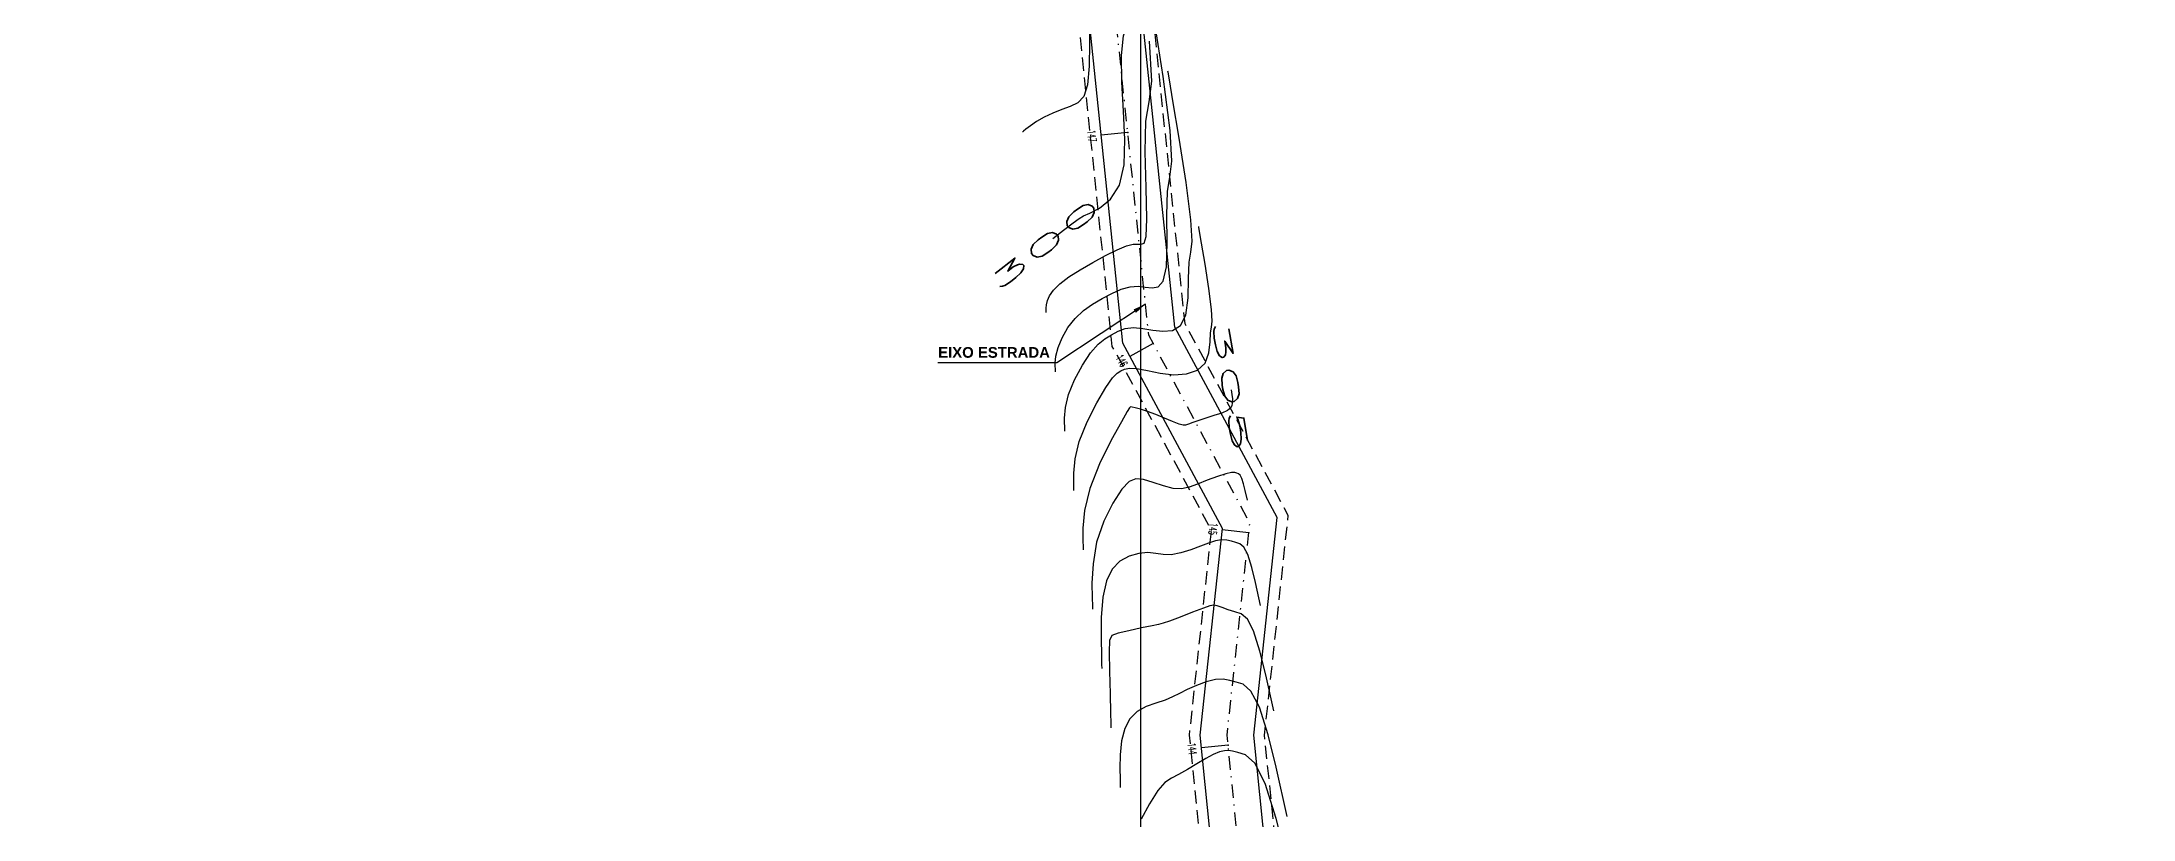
# Model space of a CAD drawing. Header units: millimetres. Extents: x 276147 to 291056, y 9594849 to 9609891.
# Drawn here: x 281016.1 to 281212.1, y 9596491.1 to 9596563.9 of the extents above; entities that cross this region are included whole.
import ezdxf
from ezdxf.enums import TextEntityAlignment as Align

# ---------------------------------------------------------------- set-up
doc = ezdxf.new("R2010")
doc.units = ezdxf.units.MM
doc.header["$LTSCALE"] = 10
for name, pattern in [('CONTINUO', [0]), ('DASHDOTX2', [50.8, 25.4, -12.7, 0, -12.7]), ('HIDDEN', [0.375, 0.25, -0.125])]:
    doc.linetypes.add(name, pattern=pattern)
for name, color, linetype in [('Curvas mestras', 30, 'Continuous'), ('Curvas simples', 9, 'Continuous'), ('Curvas texto', 2, 'Continuous'), ('TG', 7, 'CONTINUO'), ('Top_malha_coord', 8, 'Continuous')]:
    doc.layers.add(name, color=color, linetype=linetype)
doc.styles.add('r80', font='romans.shx')
doc.styles.add('ROMAND', font='romand', dxfattribs={"height": 0.2})
doc.styles.add('SIMPLEX', font='simplex', dxfattribs={"height": 0.2})
doc.styles.add('T7', font='arial.ttf')
doc.dimstyles.new('cadnorma_dim1', dxfattribs={"dimscale": 0, "dimtxt": 2, "dimasz": 1.199999999999999, "dimexe": 1, "dimexo": 2.5, "dimgap": 0.6, "dimtad": 1, "dimzin": 4, "dimdsep": 46, "dimtxsty": 'r80', "dimblk": 'ARCHTICK', "dimblk1": 'ARCHTICK', "dimblk2": 'ARCHTICK', "dimcen": -1, "dimdle": 1, "dimclrd": 1, "dimclre": 1, "dimclrt": 2, "dimaunit": 1, "dimazin": 0, "dimtfac": 1, "dimtix": 1, "dimtmove": 2, "dimatfit": 0, "dimfxl": 1, "dimarcsym": 0})

# ---------------------------------------------------------------- blocks, each defined once
blk = doc.blocks.new('_ArchTick')
at = {"color": 0, "linetype": 'ByBlock', "const_width": 0.15}
blk.add_lwpolyline([(-0.5, -0.5), (0.5, 0.5)], dxfattribs=at)

msp = doc.modelspace()

# ---------------------------------------------------------------- linework, layer by layer
at = {"color": 8, "linetype": 'HIDDEN', "ltscale": 0.5, "elevation": 160.1796621240507, "flags": 128}
for points in [[(281705.3257447103, 9596186.097807938), (281671.0420966857, 9596148.442213606), (281618.3708522619, 9596117.96751722), (281612.1522653525, 9596096.604426004), (281614.0101236665, 9596087.174232556), (281610.8053393826, 9596082.23393807), (281604.9222878393, 9596084.156284798), (281599.9496397175, 9596090.860116001), (281593.3803922225, 9596109.605399935), (281582.0417510347, 9596127.327627068), (281572.6046193693, 9596134.304534238), (281559.9765863478, 9596134.674678959), (281544.3286989689, 9596118.564739116), (281540.658778394, 9596097.818736246), (281537.5093358072, 9596080.228775298), (281520.4284557049, 9596075.011032958), (281502.0332003358, 9596069.391784875), (281494.509547525, 9596070.404022079), (281490.7256996009, 9596076.43605404), (281493.2584685785, 9596098.132715838), (281480.0995632795, 9596101.385524807), (281449.2964902226, 9596100.548274204), (281430.0223790895, 9596096.12669182), (281411.9683109509, 9596097.93913607), (281407.5724122446, 9596102.453821631), (281411.4039140878, 9596110.665556196), (281403.1008950184, 9596132.470582576), (281380.8081796909, 9596137.376344452), (281359.9408718039, 9596130.859888002), (281347.0544783977, 9596114.790196389), (281314.7314768742, 9596091.261051774), (281302.0196165714, 9596075.766356803), (281286.4640279276, 9596063.849675173), (281278.3709921193, 9596057.649837077), (281271.9708323478, 9596051.505744739), (281253.7808607005, 9596050.73446907), (281235.6029599643, 9596054.86117104), (281221.8458024181, 9596066.889702521), (281218.7834329222, 9596074.38328282), (281220.4968017068, 9596082.605134564), (281229.7359844254, 9596099.331536198), (281236.8484486804, 9596107.608992774), (281236.979980318, 9596119.127903767), (281235.6370826386, 9596129.28381643), (281234.0505352953, 9596141.282374846), (281212.8134960154, 9596149.146566434), (281092.4168111571, 9596154.564297132), (281072.9977757005, 9596155.438134354), (281065.8047075431, 9596158.14915656), (281063.8059635049, 9596165.040728634), (281066.3762022938, 9596173.094204625), (281071.6566353667, 9596181.153613526), (281081.5611500744, 9596198.655863922), (281101.2580152763, 9596233.462159524), (281110.9768763188, 9596250.636341654), (281122.9105798664, 9596265.854385952), (281139.2392582729, 9596279.071111804), (281144.5124366145, 9596320.34150084), (281144.6678345738, 9596400.540929634), (281142.6738615293, 9596440.915119793), (281132.673374487, 9596479.71147487), (281130.7173237967, 9596498.969147392), (281132.9373055062, 9596519.560689582), (281123.2639871383, 9596537.496452231), (281115.0194181657, 9596617.069980796), (281104.5392557544, 9596635.017106473), (281094.1622148029, 9596652.131000444), (281062.9990502925, 9596703.525525687), (281028.0758804538, 9596751.42602632), (281004.8557222936, 9596889.161327347), (280985.2271627478, 9596924.87591348), (280973.6552831217, 9596941.402191738), (280950.7410745324, 9596974.150890775), (280928.3153482458, 9597006.224941807), (280925.6195852169, 9597024.964569218), (280925.2975179172, 9597044.877213322), (280917.2359068681, 9597124.57081029), (280911.1712139401, 9597184.52373918), (280889.6831715604, 9597262.502901934), (280877.7477164246, 9597278.852490822), (280862.055065255, 9597314.685484517), (280856.3541850812, 9597353.476188295), (280854.639876525, 9597373.434056284), (280854.116042565, 9597382.033457942), (280871.520011573, 9597404.084292108), (280905.668337576, 9597426.436078487), (280910.5490067642, 9597446.52226166), (280951.9025449565, 9597502.510226574), (280957.1189760176, 9597513.160656158), (280912.2559968092, 9597626.929295046), (280886.4466186127, 9597649.84623889), (280803.0956212914, 9597671.772893883), (280795.5081167346, 9597683.569792682), (280779.3586608997, 9597708.67864036)], [(281710.5178374354, 9596181.402838333), (281675.4873313782, 9596142.926929222), (281624.307053171, 9596113.31488082), (281619.3497790786, 9596096.28485452), (281621.4263888606, 9596085.744313402), (281613.7482014651, 9596073.908101201), (281600.6285639192, 9596078.195075762), (281593.6947889923, 9596087.542782567), (281587.0441809219, 9596106.520228112), (281576.8415557245, 9596122.466869175), (281570.2070225818, 9596127.371804645), (281562.8511565771, 9596127.587415023), (281550.8473176515, 9596115.229125477), (281547.550488274, 9596096.592201235), (281543.6457749243, 9596074.783975355), (281522.4734780471, 9596068.316416942), (281502.6155564374, 9596062.250364274), (281490.3236323596, 9596063.904127834), (281483.4874242715, 9596074.802088458), (281485.5904618715, 9596092.817507926), (281479.3410703855, 9596094.362323103), (281450.1828653127, 9596093.569781242), (281430.4670404004, 9596089.0468674), (281408.7319094135, 9596091.228852794), (281399.1852311144, 9596101.033503352), (281403.8083725086, 9596110.941892164), (281397.904403359, 9596126.446638325), (281381.1197991235, 9596130.14027862), (281364.0658912837, 9596124.81467321), (281351.9303354857, 9596109.681297015), (281319.5752295485, 9596086.128782371), (281306.9185099731, 9596070.701299338), (281290.7209629054, 9596058.29283213), (281282.937430859, 9596052.330095816), (281274.9102619792, 9596044.624090252), (281253.1431036982, 9596043.701137766), (281232.327572161, 9596048.426628146), (281215.9921594214, 9596062.709449701), (281211.4940514419, 9596073.71626432), (281213.8592733805, 9596085.066129155), (281223.9570691917, 9596103.346943974), (281229.8780090109, 9596110.237709327), (281229.9747168267, 9596118.706916755), (281228.6974866962, 9596128.366206406), (281227.6639062291, 9596136.182850303), (281211.4073002868, 9596142.202760234), (281092.1021365739, 9596147.57137357), (281071.5708639357, 9596148.495260356), (281060.0576341382, 9596152.834524348), (281056.4892279477, 9596165.13821506), (281059.9978339799, 9596176.131930728), (281065.6766406024, 9596184.799368419), (281075.468991096, 9596202.103413628), (281095.1658562979, 9596236.909709232), (281105.1438604567, 9596254.541822702), (281117.8909552532, 9596270.797116162), (281132.6517374361, 9596282.744758626), (281137.513299567, 9596320.793644417), (281137.6674998371, 9596400.374957068), (281135.7175383865, 9596439.857995542), (281125.76273324, 9596478.477130141), (281123.6791015143, 9596498.990861015), (281125.744705554, 9596518.150466044), (281116.4442590884, 9596535.394869061), (281108.2124486681, 9596614.84525679), (281098.5236189183, 9596631.437236797), (281088.1766027751, 9596648.501613624), (281057.1675960032, 9596699.64190077), (281021.4475676514, 9596748.635369822), (280998.1501936199, 9596886.828693196), (280979.2754088979, 9596921.171769831), (280967.9212277801, 9596937.38714387), (280945.0056382589, 9596970.137815801), (280921.6238898133, 9597003.579202123), (280918.6276817167, 9597024.407376846), (280918.3032270725, 9597044.46762471), (280910.2714493166, 9597123.86630265), (280904.2661006415, 9597183.232579943), (280883.2747300601, 9597259.409342542), (280871.6426774854, 9597275.343320373), (280855.2660766902, 9597312.738061812), (280849.3979144628, 9597352.667008877), (280847.6581155221, 9597372.921634253), (280846.9665996198, 9597384.273748573), (280866.7319753881, 9597409.316485843), (280899.5195873695, 9597430.777616875), (280904.0800883559, 9597449.546161648), (280945.8950794268, 9597506.15888102), (280949.4739875075, 9597513.465966662), (280906.3575799417, 9597622.805450775), (280883.0489782383, 9597643.501877958), (280798.6812780778, 9597665.69599096), (280789.6207265427, 9597679.783153443), (280773.4712707121, 9597704.892001115)]]:
    msp.add_lwpolyline(points, dxfattribs=at)
at = {"linetype": 'Continuous'}
for p in [(281117.886732947, 9596555.434182435, 160.1796621240507), (281117.886732947, 9596555.434182435, 160.1796621240507), (281120.2860132136, 9596535.644872537, 160.1796621240507), (281120.2860132136, 9596535.644872537, 160.1796621240507), (281129.2419051774, 9596517.936367944, 160.1796621240507), (281129.2419051774, 9596517.936367944, 160.1796621240507), (281127.292574434, 9596498.050995445, 160.1796621240507), (281127.292574434, 9596498.050995445, 160.1796621240507)]:
    msp.add_point(p, dxfattribs=at)
at = {"layer": 'Curvas mestras', "linetype": 'CONTINUO'}
for points in [[(281110.87797604, 9596545.497128973, -178.0108770926275), (281111.8855341017, 9596546.278974405, -178.0162719838813), (281112.7661363612, 9596546.951647338, -178.0206378737025), (281113.32752327, 9596547.354292551, -178.0225630559984), (281113.7574363378, 9596547.60073197, -178.0220087020101), (281114.3386185806, 9596547.873453323, -178.0192790632977), (281115.2542993095, 9596548.348265013, -178.0164571137542), (281116.2896639783, 9596549.174246175, -178.0227401047854), (281117.130384328, 9596550.49379264, -178.0491038800359), (281117.5417134986, 9596552.396390839, -178.1031930184948), (281117.6072332008, 9596554.75987565, -178.1793265232958), (281117.4901075432, 9596557.409171555, -178.2684920800643), (281117.3465287735, 9596560.137864485, -178.3607903961933), (281117.3048126771, 9596562.614180127, -178.4427738458294), (281117.4863031745, 9596564.475003615, -178.500107759461), (281117.9166589953, 9596565.71385932, -178.532064875148), (281118.2387821007, 9596567.75082357, -178.5923477221189), (281117.999891254, 9596572.362607947, -178.7482660661593), (281116.9195628728, 9596580.546967546, -179.0381443171904), (281115.4068159807, 9596590.185823595, -179.3843649568412), (281114.0430302533, 9596598.382139837, -179.6803250173365), (281113.2721150919, 9596602.962805284, -179.845903262289), (281112.98809282, 9596604.650418028, -179.9069057640412), (281112.9475184974, 9596604.891506422, -179.9156204294672)], [(281127.5714980563, 9596531.331178142, -172.2078856693373), (281127.6435327184, 9596530.872185284, -172.191398999796), (281127.6949774035, 9596530.482454017, -172.1775952686116), (281127.7065060897, 9596530.260425225, -172.1700882145927), (281127.6922376124, 9596530.146490032, -172.1666411067967), (281127.6746497672, 9596530.04152462, -172.1635545602443), (281127.6549074444, 9596529.868579132, -172.1582836316342), (281127.5489139039, 9596529.639390526, -172.152901050486), (281127.2512575012, 9596529.387869716, -172.1506340281598), (281126.6960273843, 9596529.141807543, -172.1537163059369), (281125.9753028698, 9596528.904513612, -172.1604079741777), (281125.220665071, 9596528.673179453, -172.1679756983908), (281124.545721867, 9596528.448919682, -172.1741754863437), (281123.9922082167, 9596528.248550225, -172.1787206070989), (281123.5838848533, 9596528.092813114, -172.1818137901977), (281123.3160969823, 9596528.00321567, -172.184253244803), (281123.0705047554, 9596528.004346505, -172.1892202162093), (281122.7003487962, 9596528.121559529, -172.2004915097172), (281122.1011825578, 9596528.364932774, -172.2204939869374), (281121.3378127761, 9596528.683430653, -172.2462543663246), (281120.5173600171, 9596529.010742685, -172.2734494353321), (281119.7393272178, 9596529.29033197, -172.2982291633638), (281119.0727518188, 9596529.504766874, -172.3186365070546), (281118.5790516398, 9596529.646392338, -172.3331877433489), (281118.296415453, 9596529.713245282, -172.3410519588182), (281118.1701168526, 9596529.726136502, -172.3440096545059), (281118.122195383, 9596529.711567752, -172.3444942086611), (281118.060865455, 9596529.642608576, -172.3434656057765), (281117.8390149366, 9596529.278598532, -172.3359907432135), (281117.2957055505, 9596528.325440945, -172.3156630135749), (281116.3519189026, 9596526.60380329, -172.2781920752281), (281115.2563270634, 9596524.393384596, -172.2277516094295), (281114.3395229793, 9596522.08864602, -172.1706314778097), (281113.847832427, 9596520.034412755, -172.1131865706087), (281113.6905234879, 9596518.376961047, -172.0620315095552), (281113.6925940806, 9596517.21293419, -172.0238461038356), (281113.709080832, 9596516.590086117, -172.0031051300143), (281113.7151552135, 9596516.36061546, -171.9954637019804), (281113.716023412, 9596516.327834507, -171.9943720794077)], [(281132.7690682345, 9596487.340852007, -165.6583481675155), (281131.8152126226, 9596491.178417515, -165.8032481390077), (281130.7778839233, 9596494.472347515, -165.9320093945975), (281129.7874733921, 9596496.372331124, -166.0141507904887), (281128.9137757489, 9596497.152448768, -166.0572526018045), (281128.211438821, 9596497.367875192, -166.0784102985312), (281127.7079475174, 9596497.475669164, -166.0920494581482), (281127.322132019, 9596497.540403519, -166.1019154279169), (281126.9456625815, 9596497.528533082, -166.1090835366889), (281126.4853778513, 9596497.4101163, -166.1144427154472), (281125.9088020526, 9596497.169635994, -166.1181363889158), (281125.1986257989, 9596496.795178598, -166.1201216244631), (281124.3586764684, 9596496.295361085, -166.1206039611392), (281123.4773094937, 9596495.76092261, -166.1207832086042), (281122.664016069, 9596495.303130891, -166.1221076034385), (281121.9909533336, 9596494.970572794, -166.1247208303215), (281121.380946193, 9596494.561100878, -166.1235479269202), (281120.7194874877, 9596493.809881866, -166.1122091755064), (281119.9384848244, 9596492.562903363, -166.0870246223317), (281119.1555068427, 9596491.109422455, -166.055112871018)]]:
    msp.add_polyline3d(points, dxfattribs=at)
at = {"layer": 'Curvas simples', "linetype": 'CONTINUO'}
for points in [[(281111.1116703496, 9596532.999838376, -175.595187753523), (281111.1015790993, 9596533.81082224, -175.6219653434495), (281111.1638370206, 9596534.46679238, -175.6422110024982), (281111.3584335482, 9596535.279797422, -175.6649460076264), (281111.7374401019, 9596536.201854533, -175.6875527561319), (281112.2841818332, 9596537.146042144, -175.7075176502952), (281112.9647935795, 9596538.015705734, -175.7223532264146), (281113.7461096899, 9596538.738425683, -175.7303521285325), (281114.597738576, 9596539.338728916, -175.7329281446548), (281115.489987169, 9596539.86537928, -175.7322752563892), (281116.3927877125, 9596540.347993428, -175.7299675361395), (281117.2745787123, 9596540.73959547, -175.7250991887672), (281118.1034239893, 9596540.974062335, -175.7161445100469), (281118.8554856851, 9596541.01519139, -175.7023956917951), (281119.5393042219, 9596540.946457727, -175.6864166810669), (281120.1715193485, 9596540.881260833, -175.6715894314952), (281120.7534872586, 9596540.96952737, -175.6627996461724), (281121.225440936, 9596541.507303605, -175.6709481642141), (281121.5123338144, 9596542.827165974, -175.708439591483), (281121.5799146405, 9596545.079225825, -175.7808804525089), (281121.5571164145, 9596547.683732241, -175.8666848192484), (281121.6136674461, 9596549.878467226, -175.9374686167252), (281121.8423054371, 9596551.243016563, -175.9775937695198), (281122.0277986451, 9596552.724177077, -176.0224062087621), (281121.8779257139, 9596555.610546375, -176.1199977472102), (281121.2091508115, 9596560.677054845, -176.299446196845), (281120.2726882125, 9596566.643966017, -176.5137732735861)], [(281114.3481056575, 9596565.950628236, -179.6121952679499), (281114.3070769924, 9596563.756095069, -179.5411064944022), (281114.2786070112, 9596561.615547985, -179.4715346858979), (281114.1321332086, 9596559.877800964, -179.4175309383685), (281113.7675040957, 9596558.791606363, -179.3892569834392), (281113.206210245, 9596558.20546998, -179.3813171355545), (281112.5001552444, 9596557.867835999, -179.3844263043396), (281111.7026603691, 9596557.565637656, -179.3905321844762), (281110.8727216354, 9596557.239761442, -179.3965134319409), (281110.0707527377, 9596556.869578917, -179.4004813571487), (281109.3539529858, 9596556.450706363, -179.401144115513), (281108.7666621226, 9596556.043724967, -179.3995968266648), (281108.3500034987, 9596555.725456648, -179.3975313647792), (281108.1264827641, 9596555.550724331, -179.3962924460324), (281108.0441327555, 9596555.486349, -179.3958359989597), (281108.0323686117, 9596555.477152668, -179.3957707940975)], [(281110.243552996, 9596538.557172999, -176.7954596382009), (281110.2385969694, 9596538.95544263, -176.8086099681353), (281110.2691718846, 9596539.277585259, -176.8185524689873), (281110.36473707, 9596539.676847551, -176.8297175066804), (281110.5644781141, 9596540.138010846, -176.8408197873763), (281110.9282688111, 9596540.660122093, -176.8506261997067), (281111.5211572569, 9596541.24579466, -176.857916632402), (281112.3818079407, 9596541.891701397, -176.8618059237164), (281113.44336295, 9596542.570769032, -176.8627489909672), (281114.6125847631, 9596543.249982782, -176.8615355880724), (281115.7943244622, 9596543.89043421, -176.858800708866), (281116.8858054957, 9596544.429617295, -176.8545591954284), (281117.7823409158, 9596544.799132364, -176.8486711098489), (281118.4124188941, 9596544.958281256, -176.8412383176879), (281118.8372200913, 9596544.977179768, -176.8333303196964), (281119.1511032946, 9596544.953648217, -176.8262584575827), (281119.4233616992, 9596545.04941786, -176.8239315192008), (281119.6230461578, 9596545.681871766, -176.8406479353693), (281119.6941449341, 9596547.332303997, -176.893303522866), (281119.6183335067, 9596550.233355077, -176.9898894870097), (281119.5280302305, 9596553.623055547, -177.1027788414761), (281119.5933396729, 9596556.490781432, -177.1954399756764), (281119.8923270464, 9596558.27519241, -177.2479113547274), (281120.1348961646, 9596560.212094696, -177.3065122177617), (281119.9389084839, 9596563.98657716, -177.4341319067429)], [(281111.9797877042, 9596527.442503756, -174.3949158688452), (281111.9645602287, 9596528.666201843, -174.4353207388453), (281112.0585021543, 9596529.655998504, -174.4658695033544), (281112.352130026, 9596530.882747289, -174.5001745085723), (281112.9104030897, 9596532.265698219, -174.5342857046893), (281113.6400938578, 9596533.63196319, -174.5644091537946), (281114.408430904, 9596534.785617806, -174.5867898330584), (281115.1104114383, 9596535.585149962, -174.5988983334067), (281115.7521142027, 9596536.106688803, -174.6031072983427), (281116.3673905741, 9596536.480775766, -174.6030149046241), (281116.9912509633, 9596536.805552648, -174.6011343633549), (281117.6633509294, 9596537.049573643, -174.5956392022457), (281118.4245070625, 9596537.148992302, -174.5836179102447), (281119.2985514746, 9596537.072100535, -174.5635530533877), (281120.2413883543, 9596536.915736683, -174.53950307515), (281121.1919354057, 9596536.80887445, -174.5169204381204), (281122.0836128179, 9596536.889636878, -174.5016677732605), (281122.8278367141, 9596537.332735442, -174.5012483728609), (281123.3305236941, 9596538.322027948, -174.5235756400765), (281123.5414967736, 9596539.92509657, -174.5718713977516), (281123.5862025964, 9596541.744407937, -174.6305907643076), (281123.6339952199, 9596543.266153028, -174.6794972578904), (281123.7922828303, 9596544.210841719, -174.7072762371066), (281123.9207011283, 9596545.23626046, -174.7383002325336), (281123.8169429436, 9596547.234515589, -174.805863587619), (281123.3539447797, 9596550.742097989, -174.9300971201995), (281122.7056248271, 9596554.873036725, -175.0784774055032), (281122.1211459428, 9596558.385743396, -175.2053174076394), (281121.7907530171, 9596560.348885875, -175.2762795316779), (281121.669029045, 9596561.072149055, -175.302423482612), (281121.6516400481, 9596561.175472077, -175.3061583204804)], [(281112.8479050581, 9596521.885169132, -173.1946439842253), (281112.8275413584, 9596523.521581447, -173.248676134241), (281112.9531672903, 9596524.845205626, -173.2895280369817), (281113.3458265037, 9596526.485697147, -173.3354030094602), (281114.0833650752, 9596528.329540905, -173.3810186406739), (281114.9960068803, 9596530.117883243, -173.4213006044415), (281115.8520682285, 9596531.555529874, -173.4512264396439), (281116.4747131875, 9596532.431874247, -173.4674445383393), (281116.9064898287, 9596532.874648688, -173.4732864520887), (281117.2447929775, 9596533.09617126, -173.4737545402864), (281117.5897142157, 9596533.263112867, -173.4723012233993), (281118.052123146, 9596533.359551817, -173.4661792157243), (281118.7455901356, 9596533.32392227, -173.4510913104426), (281119.7416182662, 9596533.129010675, -173.4247104274951), (281120.9434724873, 9596532.885015639, -173.3925894692916), (281122.2123514618, 9596532.73648806, -173.3622514446874), (281123.4137373805, 9596532.809747394, -173.3405359530848), (281124.4302314924, 9596533.158167277, -173.3315486017059), (281125.1487125763, 9596533.81689092, -173.3387117414062), (281125.5030779048, 9596534.770966318, -173.3628623304216), (281125.6152887781, 9596535.805083632, -173.394496709367), (281125.6543219936, 9596536.653838823, -173.4215259190791), (281125.7422602215, 9596537.178665875, -173.4369586718644), (281125.8136036092, 9596537.748342844, -173.4541942235342), (281125.7559601738, 9596538.858484805, -173.4917294280862), (281125.4987387502, 9596540.807142137, -173.5607480762668), (281125.1385614414, 9596543.102107434, -173.6431815374204), (281124.8138501738, 9596545.053611586, -173.713648235393), (281124.6302993264, 9596546.144246409, -173.7530716256847), (281124.5626751176, 9596546.546058396, -173.7675960092714), (281124.5530142322, 9596546.603460962, -173.7696709549895)], [(281129.1075221015, 9596520.986948194, -170.8373453689531), (281128.9043640039, 9596521.907246906, -170.8715806255026), (281128.7537545388, 9596522.513178248, -170.8944595804464), (281128.5899660598, 9596523.03327256, -170.9147903031811), (281128.4309126457, 9596523.334340893, -170.9278487427768), (281128.274249429, 9596523.465008203, -170.9352753542156), (281128.1125658186, 9596523.519357704, -170.9403018947017), (281127.9225310107, 9596523.565207355, -170.9456190148161), (281127.6171193795, 9596523.565324185, -170.9517535481394), (281127.0933860965, 9596523.456213985, -170.9586913326897), (281126.2941101306, 9596523.19874275, -170.9662986222214), (281125.3449786339, 9596522.851217259, -170.9739630731314), (281124.4174065654, 9596522.496308506, -170.9809528079026), (281123.6333637993, 9596522.211992024, -170.9873746243215), (281122.9170359295, 9596522.057486502, -170.9966909184263), (281122.1431634716, 9596522.087318173, -171.013202859522), (281121.229295096, 9596522.32252427, -171.0392549073698), (281120.2642131009, 9596522.650192, -171.0693648587007), (281119.3795069313, 9596522.923916558, -171.0960937227031), (281118.6622562391, 9596522.999133907, -171.1129562994724), (281118.0214974663, 9596522.738627082, -171.1172821087206), (281117.3217612553, 9596522.007016884, -171.1073542823692), (281116.4817390576, 9596520.721391127, -171.0820880360228), (281115.6367895411, 9596519.008695718, -171.0429261097129), (281114.9764351879, 9596517.048345564, -170.9919433321014), (281114.6367841846, 9596515.033026185, -170.9327216109054), (281114.5402905705, 9596513.208516564, -170.8748714698271), (281114.5559930917, 9596511.833867293, -170.8295105646507), (281114.5757999368, 9596511.08557164, -170.8045921694397), (281114.5830980368, 9596510.809883606, -170.7954116859732), (281114.5841407661, 9596510.770499887, -170.794100194846)], [(281130.3445766194, 9596511.11828335, -169.488390187293), (281129.8705400628, 9596513.265648682, -169.5682725273332), (281129.5191193112, 9596514.679488814, -169.6216567395864), (281129.1369455262, 9596515.893041553, -169.6690950842134), (281128.7658208887, 9596516.59553265, -169.699564721985), (281128.4002727208, 9596516.900424715, -169.7168935500344), (281128.0230116305, 9596517.027240546, -169.7286221420185), (281127.6178673169, 9596517.1490079, -169.7407450172144), (281127.1731368675, 9596517.25278434, -169.7530729859977), (281126.6782374618, 9596517.27913338, -169.7638708172275), (281126.1193644827, 9596517.182974273, -169.7719383739427), (281125.4698371153, 9596516.976648241, -169.7782156434518), (281124.6997547477, 9596516.686852237, -169.7841776670215), (281123.8016929448, 9596516.351266608, -169.7912082219522), (281122.8581429675, 9596516.051498245, -169.8003255786866), (281121.9740702485, 9596515.880135426, -169.8124567180315), (281121.2193209467, 9596515.893274901, -169.8280378043677), (281120.5232501052, 9596516.001042295, -169.845541853891), (281119.7800914982, 9596516.077073716, -169.8629511714939), (281118.9190449436, 9596516.01042231, -169.8780513677306), (281118.0091744791, 9596515.751829399, -169.8878419288343), (281117.1545101941, 9596515.267456345, -169.8891257448963), (281116.4443647302, 9596514.516024215, -169.878757327297), (281115.9091829049, 9596513.426479816, -169.8537972070303), (281115.564694086, 9596511.920328658, -169.8113574638523), (281115.4113200753, 9596510.00565071, -169.7516944021012), (281115.3882564203, 9596508.036823843, -169.6876411462112), (281115.4193921027, 9596506.454800395, -169.6351750254074), (281115.4425200414, 9596505.581057156, -169.6060791887252), (281115.4510408578, 9596505.25915075, -169.5953596373114), (281115.4522581181, 9596505.213164264, -169.5938282773972)], [(281131.5816301381, 9596501.249618512, -168.1394350257728), (281130.8367161193, 9596504.624049457, -168.2649643965091), (281130.2844840816, 9596506.845798379, -168.3488538659552), (281129.6839249922, 9596508.752810534, -168.4233998651875), (281129.1007281347, 9596509.85672541, -168.4712807540458), (281128.5262960129, 9596510.335841224, -168.4985117459113), (281127.9334574401, 9596510.535122387, -168.5169423566809), (281127.3132036234, 9596510.732808443, -168.5358710196128), (281126.7291543576, 9596510.940245492, -168.5543924565686), (281126.2630888292, 9596511.10205377, -168.5690503343617), (281125.9446188369, 9596511.1672068, -168.5775781583766), (281125.5946955966, 9596511.10207922, -168.5824682137722), (281124.9821019323, 9596510.87739697, -168.5874025789348), (281123.9700230911, 9596510.490541195, -168.5950417995013), (281122.7992500038, 9596510.045508994, -168.6039602061177), (281121.8049770236, 9596509.67295168, -168.6117105437118), (281121.2093457946, 9596509.464024529, -168.6168206889674), (281120.7822861118, 9596509.351893594, -168.6217189021084), (281120.1806760634, 9596509.23022988, -168.6298085876883), (281119.1758336454, 9596509.021709716, -168.6431464032762), (281117.9968514893, 9596508.765030714, -168.6584017163517), (281116.9872591329, 9596508.527895808, -168.6708972074816), (281116.4069894025, 9596508.310657294, -168.6754266385947), (281116.1815762686, 9596507.844263913, -168.6646683044058), (281116.1529539836, 9596506.792311748, -168.630771575405), (281116.1858559636, 9596504.978274232, -168.5706671605844), (281116.236221268, 9596502.865130119, -168.500410809906), (281116.2827901166, 9596501.0757345, -168.4408395389587), (281116.309239146, 9596500.076542675, -168.4075662281507), (281116.3189826816, 9596499.708418896, -168.3953076413858), (281116.3203754727, 9596499.655829648, -168.3935563927775)], [(281132.8186846565, 9596491.380953671, -166.790479844229), (281131.8028921784, 9596495.982451234, -166.9616562983979), (281131.0498478523, 9596499.012107948, -167.0760510125224), (281130.2309044591, 9596501.612579525, -167.1777046462779), (281129.443414542, 9596503.11480277, -167.2427385424639), (281128.7145456182, 9596503.746343538, -167.2780644269336), (281128.0539176814, 9596503.958918447, -167.2982914338612), (281127.4544878983, 9596504.115193646, -167.3154450970145), (281126.8425470911, 9596504.221619476, -167.3312163938794), (281126.1277232488, 9596504.195592819, -167.3447126036303), (281125.2564492327, 9596503.98241883, -167.355216722612), (281124.3223814437, 9596503.639051827, -167.3627150596843), (281123.4559821478, 9596503.250351388, -167.3673695227157), (281122.7442073479, 9596502.886645941, -167.3697391757418), (281122.0999869601, 9596502.56012718, -167.3719713356953), (281121.392744623, 9596502.26844965, -167.3766102794002), (281120.5356398931, 9596501.995008051, -167.384855068722), (281119.6167829552, 9596501.66614076, -167.3925232087753), (281118.7680219045, 9596501.193923306, -167.3940868508911), (281118.0974211536, 9596500.506071808, -167.3850080947417), (281117.6179113922, 9596499.592864748, -167.3647088117108), (281117.318640625, 9596498.460220192, -167.3336007683796), (281117.1803895155, 9596497.153835004, -167.2935672005664), (281117.1504723429, 9596495.8785113, -167.2523768323848), (281117.1678370429, 9596494.878828995, -167.2192698039257), (281117.1823725196, 9596494.329704829, -167.2009838480993), (281117.1877275392, 9596494.12739687, -167.1942469511672), (281117.1884928265, 9596494.098495023, -167.1932845082159)]]:
    msp.add_polyline3d(points, dxfattribs=at)
at = {"layer": 'TG', "color": 3, "linetype": 'Continuous'}
for p, q in [((281117.886732947, 9596555.434182435, 160.1796621240507), (281115.4000445147, 9596555.176538035, 160.1796621240507)), ((281117.8867329465, 9596555.434182435, 160.1796621240507), (281115.4000445156, 9596555.176538033, 160.1796621240507)), ((281120.2860132136, 9596535.644872537, 160.1796621240507), (281118.0856348545, 9596534.458139595, 160.1796621240507)), ((281120.2860132143, 9596535.644872537, 160.1796621240507), (281118.0856348575, 9596534.458139593, 160.1796621240507)), ((281129.2419051774, 9596517.936367944, 160.1796621240507), (281126.7563085832, 9596518.204341024, 160.1796621240507)), ((281129.2419051769, 9596517.936367944, 160.1796621240507), (281126.7563085844, 9596518.204341024, 160.1796621240507)), ((281127.292574434, 9596498.050995445, 160.1796621240507), (281124.8053717226, 9596497.79836395, 160.1796621240507)), ((281127.292574434, 9596498.050995445, 160.1796621240507), (281124.8053717235, 9596497.798363948, 160.1796621240507))]:
    msp.add_line(p, q, dxfattribs=at)
at = {"layer": 'TG', "color": 1, "linetype": 'DASHDOTX2', "ltscale": 0.005, "elevation": 160.1796621240507, "flags": 128}
msp.add_lwpolyline([(281790.7268869359, 9596216.427577747), (281789.4419953647, 9596215.538653059), (281713.6258222786, 9596190.015370687), (281673.2647140323, 9596145.684571415), (281621.3389527166, 9596115.64119902), (281615.7510222154, 9596096.444640262), (281617.7182562636, 9596086.45927298), (281612.276770424, 9596078.071019635), (281602.7754258794, 9596081.175680282), (281596.8222143546, 9596089.201449282), (281590.2122865723, 9596108.062814023), (281579.4416533798, 9596124.897248125), (281571.4058209757, 9596130.83816944), (281561.4138714623, 9596131.13104699), (281547.5880083105, 9596116.896932298), (281544.1046333342, 9596097.205468744), (281540.5775553655, 9596077.506375324), (281521.4509668761, 9596071.66372495), (281502.3243783867, 9596065.821074575), (281492.4165899422, 9596067.154074958), (281487.1065619363, 9596075.61907125), (281489.424465225, 9596095.475111881), (281479.7203168323, 9596097.873923955), (281449.7396777679, 9596097.059027724), (281430.2447097449, 9596092.586779607), (281410.3501101822, 9596094.58399443), (281403.3788216795, 9596101.743662491), (281407.606143298, 9596110.803724177), (281400.5026491884, 9596129.458610447), (281380.9639894072, 9596133.758311536), (281362.0033815439, 9596127.837280607), (281349.4924069416, 9596112.235746702), (281317.1533532111, 9596088.69491707), (281304.4690632719, 9596073.23382807), (281288.5924954164, 9596061.071253652), (281280.6542114894, 9596054.989966448), (281273.4405471637, 9596048.064917497), (281253.4619821996, 9596047.21780342), (281233.9652660625, 9596051.643899594), (281218.9189809201, 9596064.799576113), (281215.1387421818, 9596074.049773568), (281217.1780375437, 9596083.83563186), (281226.8465268085, 9596101.339240085), (281233.3632288458, 9596108.923351051), (281233.4773485725, 9596118.917410262), (281232.1672846674, 9596128.82501142), (281230.8572207621, 9596138.732612574), (281212.1103981511, 9596145.674663335), (281092.2594738657, 9596151.067835353), (281072.2843198184, 9596151.966697356), (281062.9311708404, 9596155.491840454), (281060.1475957258, 9596165.089471845), (281063.1870181368, 9596174.613067677), (281068.6666379847, 9596182.976490973), (281078.515070585, 9596200.379638772), (281098.2119357871, 9596235.18593438), (281108.0603683878, 9596252.589082178), (281120.4007675595, 9596268.325751055), (281135.9454978545, 9596280.907935213), (281141.0128680904, 9596320.567572625), (281141.1676672056, 9596400.45794335), (281139.1956999575, 9596440.386557667), (281129.2180538635, 9596479.094302505), (281127.1982126556, 9596498.980004204), (281129.3410055299, 9596518.855577812), (281119.8541231133, 9596536.445660645), (281111.6159334168, 9596615.957618793), (281101.5314373364, 9596633.227171635), (281091.1694087888, 9596650.31630703), (281060.0833231477, 9596701.58371323), (281024.7617240526, 9596750.030698072), (281001.5029579565, 9596887.99501027), (280982.2512858229, 9596923.023841655), (280970.7882554504, 9596939.3946678), (280947.8733563958, 9596972.144353287), (280924.9696190296, 9597004.902071966), (280922.1236334663, 9597024.68597303), (280921.8003724947, 9597044.672419015), (280913.7536780926, 9597124.218556473), (280907.7186572907, 9597183.87815956), (280886.4789508103, 9597260.956122238), (280874.6951969551, 9597277.097905597), (280858.6605709725, 9597313.711773163), (280852.876049772, 9597353.071598586), (280851.1489960236, 9597373.17784527), (280850.5413210922, 9597383.153603258), (280869.1259934803, 9597406.700388975), (280902.5939624727, 9597428.606847681), (280907.3145475598, 9597448.034211652), (280948.8988121914, 9597504.334553793), (280953.2964817624, 9597513.313311411), (280909.3067883757, 9597624.867372911), (280884.7477984255, 9597646.674058424), (280800.8884496848, 9597668.734442422), (280792.5644216387, 9597681.676473062), (280757.4817696955, 9597736.22227156)], dxfattribs=at)
at = {"layer": 'TG', "color": 8, "linetype": 'CONTINUO', "elevation": 160.1796621240507}
for points in [[(281138.6054752915, 9596368.363702083), (281138.6675476568, 9596400.398667434), (281136.7112988356, 9596440.009013291), (281126.7499677039, 9596478.653465105), (281124.6845618405, 9596498.98775907), (281126.7722198328, 9596518.351926547), (281117.4185059528, 9596535.69509523), (281114.0228512769, 9596568.468697488)], [(281143.6054921867, 9596368.367577365), (281143.6677867545, 9596400.51721927), (281141.6801010805, 9596440.76410204), (281131.6861400233, 9596479.535139909), (281129.7118634708, 9596498.972249338), (281131.9097912273, 9596519.359229077), (281122.2897402741, 9596537.196226062), (281119.0709724429, 9596568.262581967)]]:
    msp.add_lwpolyline(points, dxfattribs=at)
at = {"layer": 'Top_malha_coord'}
msp.add_line((281119.1202998299, 9594947.77740042), (281119.1202998299, 9597782.248645676), dxfattribs=at)

# ---------------------------------------------------------------- texts
at = {"layer": 'Curvas texto', "extrusion": (-0.0200587750042602, 0.03274469824035457, 0.999262443146182), "style": 'SIMPLEX'}
for s, rotation, width, p, p2 in [('300', 186.5102888386408, 3.299405207766819, (-5252575.441213007, -8030438.137252114, 308419.3670168), (-5252588.085424982, -8030439.580178192, 308419.3670168)), ('305', 68.01781702600236, 3.299405109411959, (-5252591.290132195, -8030425.216601083, 308424.3670167998), (-5252586.526454479, -8030413.415520747, 308424.3670167998))]:
    msp.add_text(s, height=1.5, rotation=rotation, dxfattribs=dict(at, width=width)).set_placement(p, p2, align=Align.FIT)
at = {"layer": 'TG', "color": 5, "extrusion": (-0.006494764544252717, 0.06143580676352099, 0.998089905610126), "style": 'ROMAND', "width": 0.5403508742122464}
msp.add_text('147', height=0.7500000000000002, rotation=89.98057428421248, dxfattribs=at).set_placement((-1288446.40779939, -9495639.869913101, 587906.2047916622), (-1288446.407426443, -9495638.76991317, 587906.2047916622), align=Align.FIT)
at = {"layer": 'TG', "color": 5, "extrusion": (-0.02943892019850431, 0.05431289254602513, 0.998089905610126), "style": 'ROMAND', "width": 0.5403508755847607}
msp.add_text('146', height=0.7500000000000001, rotation=89.98057427213435, dxfattribs=at).set_placement((-4820148.416170435, -8287061.973599084, 513099.605653259), (-4820148.415797488, -8287060.87359915, 513099.605653259), align=Align.FIT)
at = {"layer": 'TG', "color": 5, "extrusion": (0.006493934619920669, 0.06143589449436029, 0.998089905610126), "style": 'ROMAND', "width": 0.5403508760421941}
msp.add_text('145', height=0.7500000000000002, rotation=89.980574290342, dxfattribs=at).set_placement((729189.2379313943, -9554608.867530704, 591556.1723939381), (729189.2383043411, -9554607.76753077, 591556.1723939381), align=Align.FIT)
at = {"layer": 'TG', "color": 5, "extrusion": (-0.006370916000254579, 0.06144877336845438, 0.998089905610126), "style": 'ROMAND', "width": 0.5310344825266339}
msp.add_text('144', height=0.7500000000000002, rotation=89.98057436920341, dxfattribs=at).set_placement((-1269270.343098285, -9498154.79451305, 588061.8695253838), (-1269270.34272534, -9498153.694513114, 588061.8695253838), align=Align.FIT)
at = {"layer": 'Top_malha_coord', "color": 7, "insert": (281110.5986720748, 9596535.326091744, 160.1796621240507), "char_height": 1, "attachment_point": 3, "style": 'T7'}
msp.add_mtext_dynamic_manual_height_columns('{\\fArial|b1|i0|c0|p34;EIXO ESTRADA}', width=16.67673822349752, gutter_width=12.5, heights=[0], dxfattribs=at)

# ---------------------------------------------------------------- leaders
at = {"linetype": 'CONTINUO'}
msp.add_leader([(281119.5530198572, 9596539.351797843, 160.1796621240507), (281111.2403184515, 9596533.854183156, 160.1796621240507), (281100.1041743799, 9596533.854183156, 160.1796621240507)], dimstyle='cadnorma_dim1', override={"dimscale": 1, "dimgap": 0.6, "dimtad": 0, "dimzin": 1, "dimclrd": 256}, dxfattribs=at)

doc.saveas('drawing.dxf')
